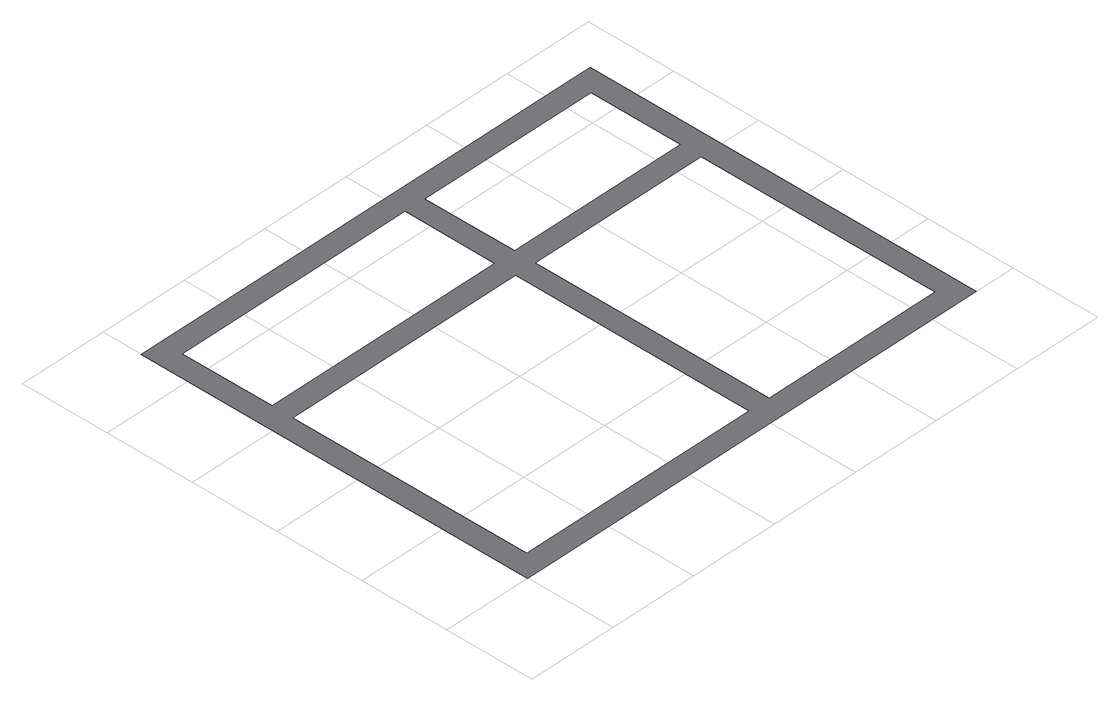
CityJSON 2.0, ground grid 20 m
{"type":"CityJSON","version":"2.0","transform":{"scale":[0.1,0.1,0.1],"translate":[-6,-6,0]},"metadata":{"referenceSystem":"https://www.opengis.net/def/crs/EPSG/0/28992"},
"CityObjects":{
"road1":{"type":"Road","geometry":[{"type":"MultiSurface","lod":"1","boundaries":[[[0,1,2,3],[4,5,6,7],[8,9,10,11],[12,13,14,15],[16,17,18,19]]]}]}
},
"vertices":[
[1110,0,0],[1110,910,0],[0,910,0],[0,0,0],[50,600,0],[600,600,0],[600,50,0],[50,50,0],[50,860,0],[600,860,0],[600,650,0],[50,650,0],[650,600,0],[1060,600,0],[1060,50,0],[650,50,0],[650,860,0],[1060,860,0],[1060,650,0],[650,650,0]
]}
